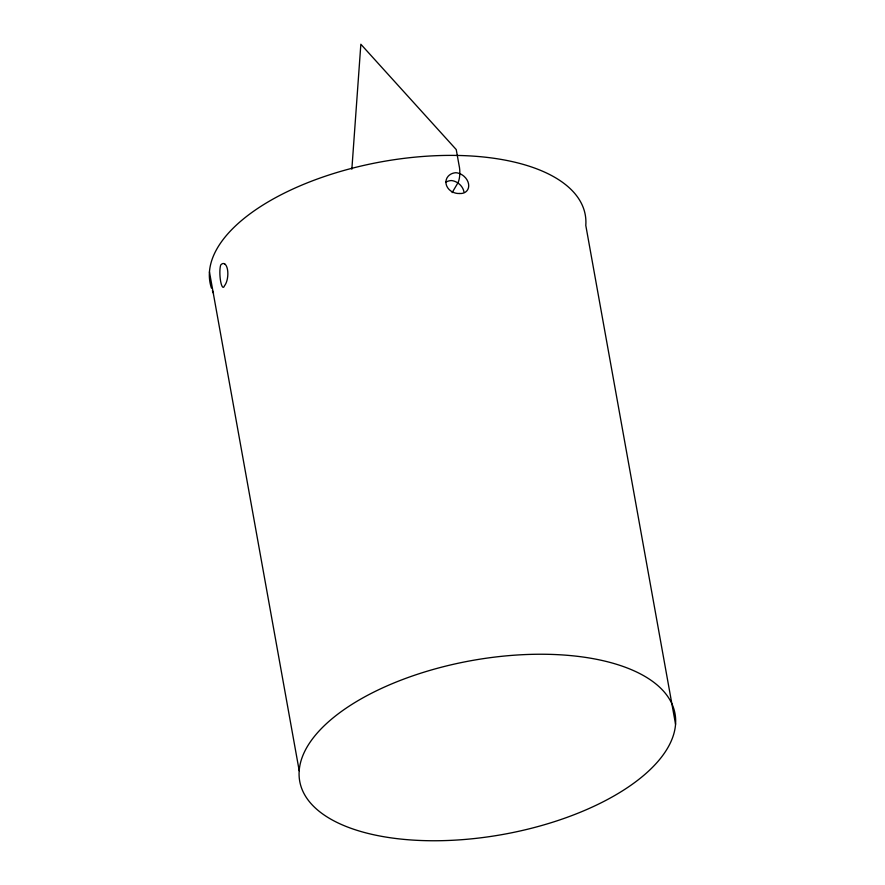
<?xml version="1.0" encoding="UTF-8"?>
<svg xmlns="http://www.w3.org/2000/svg" width="885" height="885" viewBox="0 0 885 885"><rect width="100%" height="100%" fill="white"/><g stroke="black" fill="none" stroke-linecap="round" stroke-linejoin="round"><path stroke-width="1.33" d="M351.854 169.212L360.848 44.25L456.229 149.565L459.138 165.727A11.981 3.938 -89.7 0 1 457.766 183.107L452.147 192.609M675.554 724.262A190.651 88.323 -10.2 0 0 399.08 680.897A190.651 88.323 -10.2 0 0 387.508 837.332A190.651 88.323 -10.2 0 0 675.554 724.262L585.793 225.409A190.651 88.323 -10.2 0 0 386.889 160.86A190.651 88.323 -10.2 0 0 211.438 288.09M209.446 271.872L299.207 770.724M213.506 293.212A190.651 88.323 -10.2 0 1 212.389 290.678M445.664 182.299A12.069 10.366 18.6 0 1 451.262 180.551A12.069 9.326 40.3 0 1 459.448 184.18A11.859 9.16 40.3 0 1 463.928 191.768M224.746 263.951A12.069 5.233 -85.6 0 0 220.708 265.024A12.069 2.644 86.5 0 0 219.867 272.193A11.859 2.6 86.5 0 0 222.511 286.895A12.069 2.644 86.5 0 0 224.447 285.811A12.069 5.233 -85.6 0 0 227.39 278.653A11.859 5.144 -85.6 0 0 224.746 263.951M459.636 193.494A12.069 9.326 40.3 0 0 466.727 191.038A11.859 9.16 40.3 0 0 464.083 176.336A12.069 9.326 40.3 0 0 455.897 172.708A12.069 10.366 18.6 0 0 448.164 176.259A11.859 10.177 18.6 0 0 450.808 190.961A12.069 10.366 18.6 0 0 459.636 193.494"/></g></svg>
